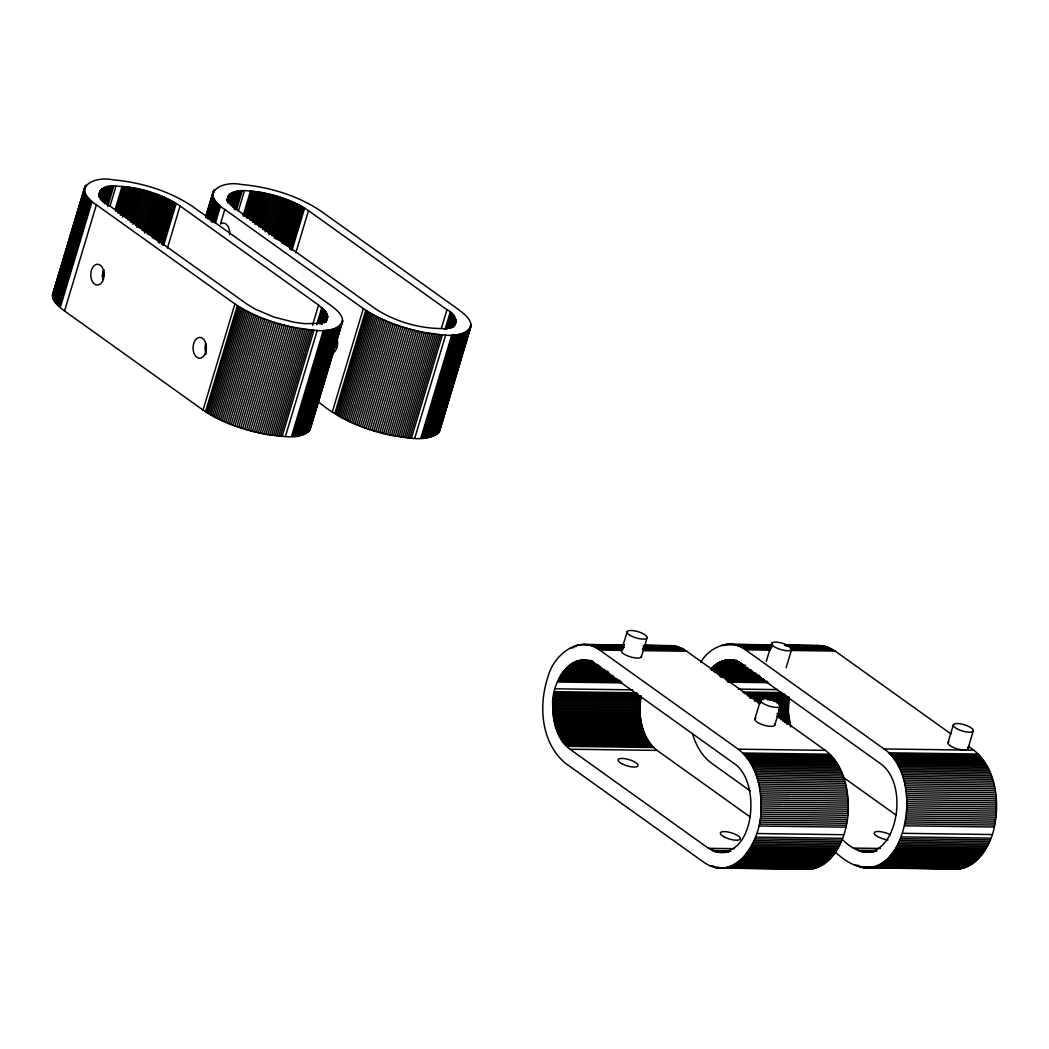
<?xml version="1.0" encoding="UTF-8"?>
<svg xmlns="http://www.w3.org/2000/svg" width="1049" height="1049" viewBox="0 0 1049 1049"><rect width="100%" height="100%" fill="white"/><g stroke="black" fill="none" stroke-linecap="round" stroke-linejoin="round"><path stroke-width="1.5" d="M552.797 706.646C550.292 684.931 570.132 648.256 595.439 664.292L733.946 763.384C763.842 782.593 753.523 869.752 708.468 848.313L569.961 749.222C557.124 739.348 552.797 722.145 552.797 706.646L639.929 707.839C639.929 723.338 644.256 740.542 657.094 750.402L750.31 817.105M639.929 707.839L641.07 695.762L553.938 694.582M761.063 808.032C761.495 786.698 755.87 762.807 738.208 749.17L599.7 650.065C579.376 634.357 554.069 654.72 548.43 675.49C538.203 704.417 540.615 742.705 565.686 763.436L704.194 862.54C737.827 884.713 762.728 835.856 761.063 808.032L848.195 809.212C848.628 787.891 843.003 764 825.34 750.363L777.401 716.061M790.723 726.918L788.35 712.232L789.123 697.061L748.409 696.51M834.073 850.883C899.177 913.967 931.814 781.243 884.058 748.947L745.564 649.856C730.668 637.818 709.098 646.997 700.745 662.391M948.283 867.929C974.403 875.102 992.118 845.048 995.042 823.111C999.749 795.68 993.875 761.928 968.319 746.364M803.836 869.018C834.27 871.247 848.012 834.296 848.195 809.212M342.171 321.702L310.792 426.3C305.207 442.363 280.909 435.505 267.823 434.679C245.046 430.483 222.349 423.14 203.047 410.067L64.54 310.976C59.137 306.872 48.621 299.017 54.128 291.242M327.59 317.218L325.36 311.251L318.568 305.049L180.061 205.958C160.523 193.291 137.065 186.316 113.803 186.158C98.58 184.257 94.515 198.287 108.388 204.975L246.895 304.079L255.117 309.101L273.632 316.955L294.008 322.253L304.879 323.682L318.135 323.38L325.138 320.928L327.59 317.218L326.187 321.899M342.617 321.453C342.774 314.136 335.614 309.285 330.566 305.22L192.059 206.115C168.653 190.643 140.802 182.303 112.99 179.825C92.364 175.511 70.506 189.069 96.39 204.817L234.897 303.908C253.661 316.641 275.677 323.866 297.785 328.18C311.763 329.307 334.133 336.073 342.617 321.453L309.94 430.024M228 196.543C226.768 202.378 232.957 206.509 236.812 209.643L375.319 308.747C394.857 321.414 418.302 328.376 441.577 328.547C456.8 330.448 460.865 316.418 446.979 309.73L308.472 210.626C294.415 201.093 277.933 195.665 261.371 192.439C250.685 191.574 230.688 185.791 226.925 200.136M471.027 326.134C471.185 318.804 464.025 313.966 458.977 309.888L320.47 210.783C297.064 195.311 269.226 186.971 241.401 184.493C220.775 180.192 198.93 193.737 224.814 209.485L363.321 308.576C382.072 321.322 404.088 328.534 426.196 332.848C440.174 333.988 462.557 340.755 471.027 326.134L439.518 431.218C427.454 443.648 406.71 437.197 391.395 435.374C365.209 429.959 339.745 419.521 319.014 402.305M52.502 294.73L84.877 186.735M52.45 295.385L85.179 186.158M52.463 296.054L85.546 185.607M52.542 296.736L85.979 185.083M54.614 290.73L56.017 286.049M57.892 279.808L59.295 275.126M66.323 251.708L68.67 243.893M70.545 237.651L71.948 232.97M74.754 223.607L78.032 212.672M79.908 206.43L81.311 201.749M52.686 297.431L84.536 191.272M52.896 298.139L84.746 191.98M53.171 298.873L85.021 192.714M53.512 299.621L85.362 193.449M53.905 300.368L85.756 194.209M54.364 301.142L86.215 194.97M54.889 301.915L86.739 195.757M55.479 302.702L87.329 196.543M56.121 303.502L87.972 197.343M56.83 304.315L88.68 198.143M57.59 305.128L89.44 198.956M58.416 305.941L90.266 199.782M59.308 306.78L91.158 200.608M60.239 307.606L92.089 201.447M99.052 194.131L99.996 191.01M99.327 193.711L100.258 190.59M64.54 310.976L96.39 204.817M99.183 194.878L100.586 190.197M99.078 196.058L100.953 189.817M99.026 197.251L101.373 189.449M99.485 196.91L101.832 189.095M99.996 196.583L102.33 188.768M100.075 197.828L102.881 188.453M100.206 199.1L103.484 188.164M100.835 198.825L104.113 187.889M101.058 200.123L104.795 187.64M101.779 199.887L105.529 187.391M102.081 201.224L106.29 187.181M102.881 201.028L107.09 186.984M103.261 202.418L107.942 186.801M104.139 202.26L108.821 186.643M104.598 203.676L109.752 186.499M105.556 203.558L110.709 186.381M106.552 203.467L111.705 186.289M107.116 204.948L112.728 186.211M107.706 206.456L113.803 186.158M109.935 206.404L116.019 186.106M115.062 209.761L122.09 186.342M115.888 211.426L123.376 186.447M117.2 211.557L124.687 186.578M118.065 213.262L126.024 186.722M119.416 213.432L127.375 186.892M102.041 276.071L103.917 269.829M120.32 215.189L128.752 187.089M102.5 279.401L104.375 273.16M121.697 215.399L130.128 187.299M122.641 217.182L131.531 187.522M124.516 215.871L132.948 187.771M125.474 217.707L134.377 188.033M126.916 217.982L135.819 188.322M127.899 219.857L137.262 188.623M129.355 220.172L138.717 188.951M130.351 222.073L140.186 189.292M131.807 222.427L141.641 189.646M132.803 224.368L143.11 190.013M134.744 223.188L144.578 190.407M135.754 225.155L146.047 190.813M136.75 227.148L147.516 191.233M138.206 227.581L148.984 191.679M139.661 228.026L150.44 192.124M141.117 228.498L151.895 192.596M142.1 230.544L153.338 193.068M143.529 231.029L154.767 193.567M144.487 233.101L156.196 194.065M146.362 232.052L157.599 194.59M147.28 234.15L159.002 195.114M148.67 234.688L160.379 195.665M150.033 235.238L161.743 196.215M151.371 235.802L163.08 196.766M152.223 237.939L164.405 197.343M153.521 238.516L165.703 197.92M154.806 239.106L166.988 198.51M156.065 239.697L168.233 199.1M157.284 240.3L169.466 199.703M158.019 242.463L170.672 200.32M159.199 243.08L171.839 200.923M160.812 242.135L172.98 201.539M161.454 244.325L174.095 202.169M162.529 244.942L175.183 202.798M163.578 245.571L176.232 203.427M167.42 248.102L180.061 205.958M205.722 216.71L213.288 191.403M205.67 217.353L213.59 190.839M206.155 216.461L213.957 190.289M206.247 217.143L214.389 189.751M206.902 215.845L208.305 211.151M206.391 217.838L212.96 195.94M207.059 216.999L213.17 196.648M207.335 217.72L213.432 197.382M207.676 218.467L213.773 198.13M208.069 219.215L214.166 198.877M209 218.415L214.639 199.651M209.525 219.202L215.163 200.425M210.115 219.988L215.74 201.211M210.757 220.788L216.382 202.011M211.465 221.588L217.091 202.824M212.226 222.414L217.864 203.637M213.524 221.667L218.69 204.45M214.402 222.493L219.569 205.289M215.347 223.332L220.5 206.115M226.99 200.372L228.407 195.678M227.266 199.953L228.682 195.258M220.592 223.568L224.814 209.485M227.122 201.12L228.997 194.865M227.489 200.739L229.364 194.485M227.908 200.372L229.783 194.117M227.895 201.592L230.242 193.777M227.935 202.824L230.754 193.449M228.485 202.523L231.305 193.134M229.075 202.221L231.895 192.832M229.246 203.519L232.537 192.557M229.928 203.257L233.219 192.308M230.19 204.581L233.94 192.072M230.95 204.371L234.701 191.849M231.291 205.735L235.514 191.652M232.131 205.552L236.353 191.469M232.55 206.955L237.244 191.311M233.468 206.823L238.162 191.18M233.953 208.266L239.12 191.062M234.491 209.734L240.116 190.957M235.514 209.656L241.152 190.879M236.576 209.603L242.214 190.826M238.333 211.111L244.43 190.774M242.988 216.042L250.501 191.01M244.286 216.146L251.786 191.115M245.597 216.278L253.111 191.246M246.463 217.995L254.435 191.403M247.813 218.166L255.786 191.574M249.177 218.349L257.162 191.757M250.095 220.133L258.552 191.967M251.498 220.356L259.955 192.19M252.442 222.165L261.371 192.439M253.871 222.44L262.788 192.714M254.841 224.289L264.23 192.99M256.297 224.591L265.685 193.304M257.752 224.906L267.141 193.619M203.047 410.067L234.897 303.908M258.736 226.807L268.596 193.96M260.204 227.174L270.065 194.314M205.512 411.759L237.362 305.6M261.673 227.541L271.534 194.694M206.823 412.611L238.674 306.439M262.67 229.495L273.002 195.075M208.174 413.45L240.024 307.291M264.138 229.901L274.471 195.481M209.577 414.289L241.427 308.131M265.135 231.895L275.939 195.914M211.019 415.129L242.87 308.957M267.075 230.767L277.395 196.347M212.501 415.955L244.351 309.796M268.059 232.786L278.85 196.792M214.022 416.781L245.872 310.622M269.042 234.806L280.306 197.264M215.596 417.594L247.446 311.435M270.957 233.73L281.748 197.75M271.914 235.789L283.178 198.235M217.195 418.407L249.046 312.248M273.343 236.287L284.607 198.746M218.835 419.22L250.685 313.048M274.287 238.372L286.01 199.258M220.513 420.006L252.363 313.848M275.677 238.897L287.413 199.795M222.218 420.793L254.068 314.634M277.054 239.447L288.79 200.333M223.948 421.567L255.799 315.408M278.418 239.998L290.153 200.883M279.755 240.562L291.491 201.447M225.719 422.327L257.569 316.169M281.08 241.126L292.815 202.011M227.515 423.075L259.365 316.916M281.919 243.276L294.113 202.588M229.325 423.809L261.175 317.65M283.191 243.853L295.398 203.178M284.449 244.456L296.657 203.781M231.173 424.53L263.024 318.372M285.682 245.06L297.877 204.385M233.035 425.238L264.886 319.08M286.875 245.663L299.083 204.988M288.055 246.279L300.25 205.604M234.91 425.933L266.761 319.775M289.196 246.895L301.404 206.22M289.839 249.085L302.505 206.837M236.812 426.615L268.662 320.443M290.914 249.701L303.594 207.466M238.726 427.271L270.576 321.099M291.963 250.331L304.643 208.095M240.654 427.913L272.504 321.741M242.594 428.53L274.445 322.371M295.805 252.861L308.472 210.626M244.535 429.133L276.385 322.974M246.489 429.723L278.339 323.551M248.443 430.287L280.293 324.115M250.409 430.824L282.26 324.666M252.376 431.349L284.227 325.177M254.33 431.847L286.18 325.675M256.284 432.319L288.134 326.16M258.238 432.778L290.088 326.606M260.178 433.198L292.028 327.039M262.106 433.604L293.956 327.445M264.033 433.984L295.884 327.826M265.935 434.338L297.785 328.18M267.823 434.679L299.673 328.507M269.698 434.981L301.548 328.809M271.547 435.256L303.397 329.098M273.383 435.505L305.233 329.347M275.179 435.741L307.029 329.57M276.962 435.938L308.812 329.766M278.719 436.109L310.57 329.95M312.484 325.347L318.568 305.049M280.437 436.253L312.287 330.094M282.129 436.371L313.979 330.212M316.641 324.744L321.794 307.58M317.808 323.813L322.502 308.196M318.935 322.869L323.158 308.812M285.407 436.528L317.257 330.356M319.565 323.485L323.774 309.429M320.129 324.102L324.351 310.045M321.125 323.144L324.875 310.648M321.61 323.735L325.36 311.251M322.056 324.325L325.793 311.841M323.38 321.794L326.187 312.418M323.721 322.358L326.541 312.995M324.023 322.935L326.842 313.559M324.744 321.925L327.091 314.123M325.413 320.902L327.288 314.661M325.57 321.44L327.445 315.198M325.688 321.964L327.55 315.723M291.504 436.502L323.354 330.33M326.213 320.915L327.616 316.234M326.029 322.148L327.629 316.732M292.92 436.423L324.77 330.265M294.297 436.318L326.147 330.16M295.621 436.187L327.472 330.029M296.906 436.03L328.757 329.871M298.139 435.846L329.989 329.688M299.319 435.637L331.169 329.478M300.447 435.401L332.297 329.229M301.522 435.138L333.372 328.966M302.545 434.837L334.395 328.678M303.515 434.522L335.365 328.363M304.42 434.181L336.27 328.022M305.272 433.814L337.122 327.655M306.072 433.421L337.922 327.262M306.806 433.014L338.657 326.842M307.475 432.568L339.325 326.409M308.091 432.109L339.942 325.937M308.642 431.624L340.492 325.452M309.14 431.113L342.092 321.02M309.573 430.575L342.656 320.81M332.336 411.837L363.321 308.576M334.801 413.529L365.773 310.268M336.113 414.368L367.084 311.12M337.463 415.22L368.435 311.959M338.853 416.06L369.838 312.799M340.296 416.886L371.28 313.638M341.79 417.725L372.762 314.464M343.311 418.551L374.296 315.29M344.872 419.364L375.857 316.103M346.485 420.177L377.456 316.916M348.124 420.977L379.095 317.729M349.789 421.777L380.774 318.516M351.507 422.563L382.479 319.302M353.238 423.324L384.222 320.076M355.008 424.098L385.98 320.837M356.804 424.845L387.776 321.584M358.614 425.579L389.599 322.318M360.463 426.3L391.434 323.04M362.325 427.009L393.296 323.748M364.2 427.704L395.185 324.443M366.101 428.372L397.073 325.124M368.015 429.028L398.987 325.78M369.943 429.67L400.915 326.423M371.884 430.3L402.855 327.039M373.824 430.903L404.796 327.642M375.778 431.48L406.75 328.232M377.732 432.044L408.717 328.796M379.699 432.581L410.67 329.334M381.652 433.106L412.637 329.858M383.619 433.604L414.591 330.356M385.573 434.089L416.545 330.828M387.527 434.535L418.499 331.287M389.467 434.968L420.439 331.707M391.395 435.374L422.38 332.113M393.323 435.755L424.294 332.494M395.224 436.109L426.196 332.848M397.112 436.436L428.097 333.189M398.987 436.738L429.959 333.49M400.836 437.027L431.808 333.766M402.672 437.276L433.643 334.015M404.468 437.499L435.453 334.251M406.251 437.695L437.223 334.447M407.995 437.866L438.98 334.618M441.354 328.494L446.979 309.73M409.726 438.023L440.698 334.762M411.418 438.141L442.39 334.88M445.038 329.452L450.205 312.248M446.218 328.521L450.913 312.864M446.874 329.137L451.568 313.494M414.696 438.285L445.668 335.037M447.962 328.193L452.185 314.11M449.011 327.236L452.762 314.713M449.536 327.839L453.286 315.316M450.021 328.429L453.771 315.919M450.926 327.458L454.217 316.51M451.319 328.049L454.61 317.1M452.132 327.052L454.951 317.663M452.906 326.055L455.253 318.227M453.155 326.606L455.502 318.791M453.365 327.157L455.712 319.329M453.981 326.134L455.856 319.866M454.558 325.085L455.974 320.391M420.793 438.259L451.765 335.011M455.096 324.036L456.027 320.902M455.109 324.534L456.04 321.4M455.069 325.02L456.013 321.886M422.209 438.194L453.194 334.933M423.586 438.089L454.558 334.828M424.911 437.957L455.895 334.697M426.196 437.8L457.167 334.539M427.428 437.617L458.4 334.356M428.608 437.407L459.58 334.146M429.736 437.158L460.708 333.91M430.811 436.895L461.783 333.648M431.834 436.607L462.806 333.346M432.804 436.292L463.776 333.031M433.709 435.951L464.681 332.69M434.561 435.584L465.533 332.323M435.361 435.191L466.333 331.93M436.096 434.771L467.067 331.523M436.764 434.338L467.749 331.078M437.381 433.866L468.352 330.619M437.931 433.381L468.916 330.133M438.43 432.87L470.975 324.128M471.053 324.81L439.518 431.218M438.849 432.345L471.08 325.478M621.454 650.695L627.145 631.747M641.359 656.831L647.049 637.871A10.411 3.252 16.7 0 0 633.137 630.633A10.411 3.252 16.7 0 0 631.105 635.917A10.411 3.252 16.7 0 0 647.049 637.871M766.216 661.604L771.697 643.339M754.887 718.958L760.577 699.998M786.121 667.741L791.602 649.475A10.411 3.252 16.7 0 0 777.689 642.237A10.411 3.252 16.7 0 0 775.67 647.508A10.411 3.252 16.7 0 0 791.602 649.475M774.791 725.121L780.469 706.161A10.411 3.252 16.7 0 0 766.622 698.922A10.411 3.252 16.7 0 0 764.485 704.167A10.411 3.252 16.7 0 0 780.469 706.161M948.008 742.6L953.357 724.807M967.912 748.737L973.262 730.93A10.411 3.252 16.7 0 0 959.337 723.692A10.411 3.252 16.7 0 0 957.317 728.976A10.411 3.252 16.7 0 0 973.262 730.93M622.66 649.764A10.411 3.252 16.7 0 0 621.69 650.328L621.559 650.511A10.411 3.252 16.7 0 0 630.895 657.002A10.411 3.252 16.7 0 0 641.398 656.176M842.334 839.528C890.601 886.562 916.052 787.235 879.796 763.174L741.289 664.069C731.796 656.372 717.582 660.149 710.697 669.446L751.425 670.009M816.122 645.594L825.222 646.315L835.148 651.075L951.01 733.972M669.118 645.686L676.907 646.499L684.433 649.685L760.079 703.669M727.836 644.27L771.815 644.873M784.521 645.004L820.03 645.502M726.524 644.361L772.143 645.096M785.163 645.161L822.639 645.778M725.226 644.532L731.743 644.624M734.339 644.794L771.815 645.305M784.836 645.476L823.937 646.014M756.499 645.201L771.159 645.397M785.819 645.607L790.71 645.673M722.63 645.056L725.895 645.096M735.637 645.096L771.474 645.581M787.76 645.804L825.222 646.315M736.909 645.463L771.12 645.935M787.406 646.158L826.507 646.682M721.345 645.41L724.597 645.463M738.181 645.896L770.766 646.341M788.678 646.59L827.779 647.128M739.453 646.407L772.025 646.84M789.949 647.089L829.038 647.626M583.283 644.466L623.631 645.017M644.296 645.319L671.727 645.686M581.985 644.492L624.247 645.174M643.981 645.397L673.025 645.791M587.191 644.781L624.312 645.279M645.279 645.568L674.323 645.961M740.699 646.971L771.644 647.39M789.569 647.626L830.284 648.19M578.078 644.978L581.303 645.017M588.489 645.017L623.985 645.502M644.965 645.778L662.719 646.027M665.945 646.066L675.622 646.197M576.78 645.266L580.005 645.319M589.774 645.319L623.657 645.778M643.024 646.04L676.907 646.499M591.059 645.686L623.329 646.132M644.309 646.407L678.192 646.879M741.931 647.587L771.251 647.994M790.802 648.256L831.529 648.82M592.331 646.118L622.988 646.538M643.968 646.827L679.464 647.312M743.164 648.282L770.845 648.662M792.021 648.951L832.749 649.501M593.59 646.617L624.247 647.036M643.614 647.299L680.722 647.81M572.938 646.551L576.163 646.59M594.849 647.181L623.893 647.574M643.247 647.849L681.981 648.374M596.081 647.81L621.9 648.164M642.88 648.452L683.214 649.003M745.564 649.856L769.992 650.183M791.169 650.472L835.148 651.075M570.433 647.718L573.659 647.771M597.301 648.505L623.119 648.859M642.486 649.121L684.433 649.685M599.7 650.065L621.664 650.367M643.234 650.682L686.833 651.259M727.036 659.965L734.536 659.978M726.065 660.083L734.208 660.188M725.082 660.254L737.119 660.555M724.112 660.477L737.145 660.647M723.154 660.739L736.188 660.922M722.197 661.067L736.857 661.263M721.24 661.434L739.165 661.67M720.296 661.853L738.208 662.089M581.185 660.175L587.637 660.267M580.202 660.306L591.872 660.568M579.232 660.477L591.23 660.765M719.365 662.312L740.542 662.601M578.261 660.7L591.164 660.87M577.291 660.962L591.82 661.158M718.434 662.824L741.237 663.138M576.334 661.276L592.475 661.499M575.39 661.644L593.131 661.893M717.516 663.374L741.958 663.715M574.446 662.063L593.8 662.325M716.611 663.991L742.679 664.345M573.501 662.535L594.481 662.811M715.72 664.633L745.039 665.04M572.584 663.047L593.55 663.322M714.854 665.328L745.8 665.748M571.666 663.597L595.871 663.925M570.761 664.201L598.192 664.581M713.989 666.063L744.934 666.495M569.869 664.856L597.301 665.223M713.136 666.849L745.721 667.295M568.991 665.551L599.648 665.971M712.31 667.675L748.147 668.161M568.125 666.285L600.408 666.731M711.497 668.541L748.96 669.052M567.286 667.072L601.169 667.531M566.46 667.898L601.956 668.383M711.563 670.416L752.277 670.98M565.647 668.764L604.368 669.288M714.054 671.452L753.156 671.976M564.847 669.668L605.181 670.219M714.959 672.488L755.673 673.052M564.074 670.613L607.633 671.203M717.503 673.602L756.591 674.127M563.313 671.596L608.499 672.212M562.579 672.619L609.377 673.261M718.434 674.717L759.161 675.268M561.871 673.681L610.282 674.337M719.391 675.871L760.119 676.421M561.176 674.782L612.813 675.477M720.388 677.051L761.102 677.602M560.507 675.91L613.757 676.631M724.649 678.31L763.738 678.847M559.864 677.064L614.727 677.811M725.685 679.555L764.773 680.093M559.248 678.257L617.337 679.057M726.747 680.84L767.462 681.391M558.658 679.49L619.972 680.329M727.836 682.138L768.55 682.689M558.081 680.735L621.008 681.601M557.543 682.02L622.083 682.899M738.562 689.088L777.663 689.626M555.249 688.8L632.691 689.862M742.731 692.012L781.833 692.55M744.056 693.494L784.77 694.045M554.528 691.658L636.822 692.773M747.032 695.002L786.121 695.539M554.213 693.114L638.12 694.254M749.812 698.018L788.9 698.555M553.675 696.051L640.808 697.244M754.506 699.591L762.649 699.696M767.54 699.762L788.717 700.05M553.466 697.546L640.598 698.739M754.349 701.099L760.866 701.191M773.9 701.361L788.56 701.558M553.269 699.054L640.401 700.234M757.483 702.66L760.735 702.699M777.034 702.922L788.428 703.079M553.111 700.562L640.244 701.755M778.568 704.469L788.337 704.6M552.993 702.083L640.126 703.263M780.128 706.016L788.271 706.134M552.889 703.604L640.021 704.784M780.102 707.537L788.245 707.655M552.836 705.125L639.969 706.318M778.476 709.045L788.245 709.176M778.502 710.579L788.284 710.711M552.797 708.18L639.929 709.373M778.568 712.101L788.35 712.232M552.836 709.701L639.969 710.894M777.034 713.595L788.442 713.753M552.902 711.222L640.034 712.415M777.165 715.103L788.573 715.261M552.993 712.743L640.126 713.936M777.335 716.611L788.73 716.755M553.125 714.251L640.257 715.444M779.145 718.119L788.927 718.25M553.295 715.759L640.428 716.952M781.007 719.627L789.15 719.732M553.479 717.254L640.611 718.434M782.882 721.122L789.399 721.201M553.702 718.735L640.834 719.916M784.796 722.591L789.687 722.656M553.964 720.204L641.096 721.397M786.75 724.059L790.002 724.098M554.239 721.66L641.372 722.84M554.567 723.102L641.7 724.282M554.908 724.518L642.04 725.711M555.288 725.921L642.421 727.114M555.695 727.298L642.827 728.491M556.127 728.662L643.26 729.855M556.586 729.999L643.719 731.192M557.071 731.31L644.204 732.504M557.596 732.595L644.729 733.789M558.134 733.854L645.266 735.047M558.711 735.087L645.843 736.267M559.301 736.28L646.433 737.473M559.93 737.447L647.063 738.64M560.572 738.575L647.705 739.768M561.241 739.676L648.374 740.869M561.936 740.738L649.069 741.931M562.657 741.774L649.79 742.967M563.392 742.758L650.524 743.951M564.152 743.715L651.285 744.908M564.926 744.633L652.058 745.813M884.058 748.947L973.656 750.179M565.726 745.498L652.858 746.691M566.539 746.324L653.671 747.517M738.208 749.17L825.34 750.363M888.634 752.802L978.219 754.034M569.961 749.222L657.094 750.402M889.722 753.916L979.307 755.136M742.771 753.025L829.903 754.218M890.785 755.083L980.369 756.303M743.859 754.139L830.992 755.319M891.82 756.303L981.405 757.522M744.921 755.293L832.054 756.486M892.83 757.575L982.415 758.794M745.957 756.513L833.09 757.706M893.814 758.886L983.398 760.119M746.98 757.784L834.099 758.978M894.771 760.263L984.355 761.482M747.95 759.109L835.083 760.302M895.689 761.679L985.273 762.911M748.907 760.486L836.04 761.666M896.58 763.148L986.178 764.38M749.838 761.902L836.971 763.095M897.446 764.669L987.03 765.888M750.73 763.37L837.863 764.564M898.285 766.216L987.87 767.448M751.595 764.878L838.728 766.072M899.072 767.816L988.656 769.048M752.421 766.439L839.554 767.632M899.832 769.468L989.43 770.687M753.221 768.038L840.354 769.232M900.566 771.146L990.151 772.366M753.982 769.678L841.114 770.871M901.261 772.851L990.846 774.083M754.716 771.356L841.836 772.549M901.917 774.608L991.502 775.827M755.398 773.074L842.531 774.267M902.533 776.391L992.118 777.611M756.054 774.831L843.186 776.011M903.11 778.201L992.695 779.433M756.67 776.614L843.802 777.794M903.648 780.05L993.233 781.269M757.247 778.424L844.379 779.617M904.146 781.925L993.744 783.144M757.798 780.272L844.93 781.453M904.618 783.826L994.203 785.045M758.296 782.134L845.428 783.328M905.038 785.74L994.622 786.96M758.755 784.036L845.887 785.229M905.418 787.681L995.003 788.9M759.174 785.963L846.307 787.143M905.759 789.648L995.344 790.867M759.555 787.904L846.687 789.084M906.061 791.628L995.645 792.847M759.896 789.858L847.028 791.051M906.31 793.621L995.894 794.84M760.197 791.838L847.33 793.031M906.533 795.627L996.117 796.847M760.459 793.831L847.592 795.024M906.703 797.633L996.288 798.866M760.669 795.837L847.802 797.03M906.834 799.666L996.419 800.885M760.84 797.856L847.972 799.05M760.971 799.889L848.103 801.069M906.913 801.698L996.498 802.918M906.965 803.731L996.55 804.95M761.063 801.921L848.195 803.101M906.965 805.776L996.55 806.996M761.102 803.954L848.235 805.147M761.102 805.986L848.235 807.179M906.926 807.809L996.511 809.028M906.834 809.841L996.432 811.074M906.716 811.874L996.301 813.093M760.984 810.064L848.116 811.257M906.546 813.906L996.13 815.125M760.853 812.096L847.985 813.29M906.336 815.912L995.921 817.145M760.695 814.116L847.828 815.309M906.087 817.918L995.671 819.138M760.473 816.135L847.605 817.328M905.785 819.912L995.37 821.131M760.223 818.141L847.356 819.335M905.457 821.891L995.042 823.111M759.935 820.134L847.067 821.315M905.077 823.845L994.662 825.065M759.594 822.101L846.727 823.295M904.658 825.786L994.242 827.005M759.214 824.068L846.346 825.261M758.807 826.009L845.927 827.189M902.586 833.312L992.17 834.532M756.735 833.522L843.868 834.716M901.327 836.892L990.912 838.125M900.632 838.649L990.217 839.869M755.464 837.115L842.596 838.308M899.911 840.354L989.495 841.573M754.782 838.859L841.914 840.052M899.15 842.032L988.735 843.252M754.061 840.577L841.193 841.757M898.364 843.658L987.948 844.891M753.3 842.242L840.433 843.435M897.538 845.258L987.122 846.477M752.5 843.881L839.633 845.074M896.672 846.805L986.257 848.038M751.674 845.481L838.807 846.661M895.78 848.313L985.365 849.533M854.319 848.103L880.373 848.457M750.822 847.028L837.954 848.221M894.863 849.782L984.447 851.001M749.93 848.536L837.063 849.729M708.468 848.313L734.274 848.667M857.964 850.267L875.876 850.503M858.895 850.687L876.807 850.923M893.905 851.198L983.49 852.417M859.839 851.054L876.676 851.145M748.999 849.992L836.132 851.185M860.796 851.382L873.83 851.565M861.754 851.657L873.148 851.814M862.724 851.893L873.778 851.958M863.694 852.063L873.463 852.194M892.922 852.562L982.52 853.781M865.635 852.273L868.9 852.312M712.101 850.477L729.855 850.726M713.045 850.909L730.786 851.145M748.055 851.408L835.188 852.601M713.989 851.277L728.504 851.473M891.925 853.873L981.51 855.092M714.933 851.604L727.849 851.775M715.903 851.88L728.858 851.958M716.86 852.103L728.163 852.26M717.831 852.286L724.282 852.378M747.072 852.771L834.204 853.965M719.784 852.496L724.964 852.549M890.889 855.132L980.474 856.364M746.062 854.096L833.194 855.276M889.827 856.351L979.412 857.571M745.026 855.355L832.159 856.548M888.739 857.505L978.324 858.725M743.964 856.561L831.096 857.754M887.624 858.606L977.222 859.826M742.889 857.728L830.021 858.908M886.497 859.656L976.081 860.875M741.774 858.829L828.907 860.01M885.356 860.639L974.941 861.858M884.176 861.557L973.76 862.789M740.646 859.865L827.779 861.059M882.996 862.435L972.58 863.655M739.493 860.849L826.625 862.042M881.789 863.235L971.374 864.455M738.326 861.78L825.458 862.973M880.57 863.983L970.155 865.202M737.132 862.645L824.265 863.838M879.324 864.664L968.909 865.884M878.079 865.281L967.663 866.5M735.926 863.458L823.059 864.638M854.909 865.202L858.174 865.255M876.82 865.845L966.404 867.064M734.706 864.206L821.839 865.386M875.548 866.33L965.132 867.549M857.426 866.264L860.678 866.317M733.474 864.887L820.606 866.068M874.263 866.762L963.847 867.982M872.978 867.117L962.562 868.336M732.228 865.504L819.361 866.697M859.97 867.077L961.264 868.638M861.268 867.379L875.928 867.575M910.126 868.048L950.853 868.598M862.566 867.615L959.966 868.86M730.956 866.054L818.089 867.248M863.865 867.785L957.357 869.123M710.304 865.989L713.53 866.028M729.684 866.553L816.817 867.733M728.412 866.972L815.545 868.166M727.127 867.339L814.26 868.52M714.12 867.287L718.958 867.353M768.983 868.034L789.963 868.323M715.405 867.589L718.631 867.641M725.829 867.628L812.962 868.821M723.22 868.021L811.664 869.044M718.001 868.008L809.054 869.306M842.688 776.903L895.964 815.021M750.166 790.854L711.55 763.213C701.899 756.145 695.972 745.183 692.497 733.959M220.539 223.857A10.411 6.674 -89.2 0 1 229.679 234.714M206.247 354.038A10.411 6.674 -89.2 0 1 205.683 343.666M103.169 278.457A10.411 6.674 -89.2 0 1 103.405 270.485M967.768 747.596A10.411 3.252 16.7 0 1 956.793 748.711A10.411 3.252 16.7 0 1 948.912 741.787M887.965 839.934A10.411 3.252 16.7 0 1 874.276 832.657A10.411 3.252 16.7 0 1 890.365 834.781M774.647 723.994A10.411 3.252 16.7 0 1 763.606 725.069A10.411 3.252 16.7 0 1 755.818 718.145M337.267 339.365A10.411 6.674 -89.2 0 1 333.241 352.779M336.703 346.826A10.411 6.674 -89.2 0 1 336.939 338.866M204.817 354.444A10.411 6.674 -89.2 0 0 200.91 337.555A10.411 6.674 -89.2 0 0 193.449 351.467A10.411 6.674 -89.2 0 0 204.817 354.444M102.54 281.276A10.411 6.674 -89.2 0 0 98.632 264.374A10.411 6.674 -89.2 0 0 91.171 278.287A10.411 6.674 -89.2 0 0 102.54 281.276M724.177 836.918A10.411 3.252 16.7 0 0 740.266 839.03A10.411 3.252 16.7 0 0 726.577 831.765A10.411 3.252 16.7 0 0 724.177 836.918M621.9 763.738A10.411 3.252 16.7 0 0 637.989 765.862A10.411 3.252 16.7 0 0 624.299 758.584A10.411 3.252 16.7 0 0 621.9 763.738"/></g></svg>
